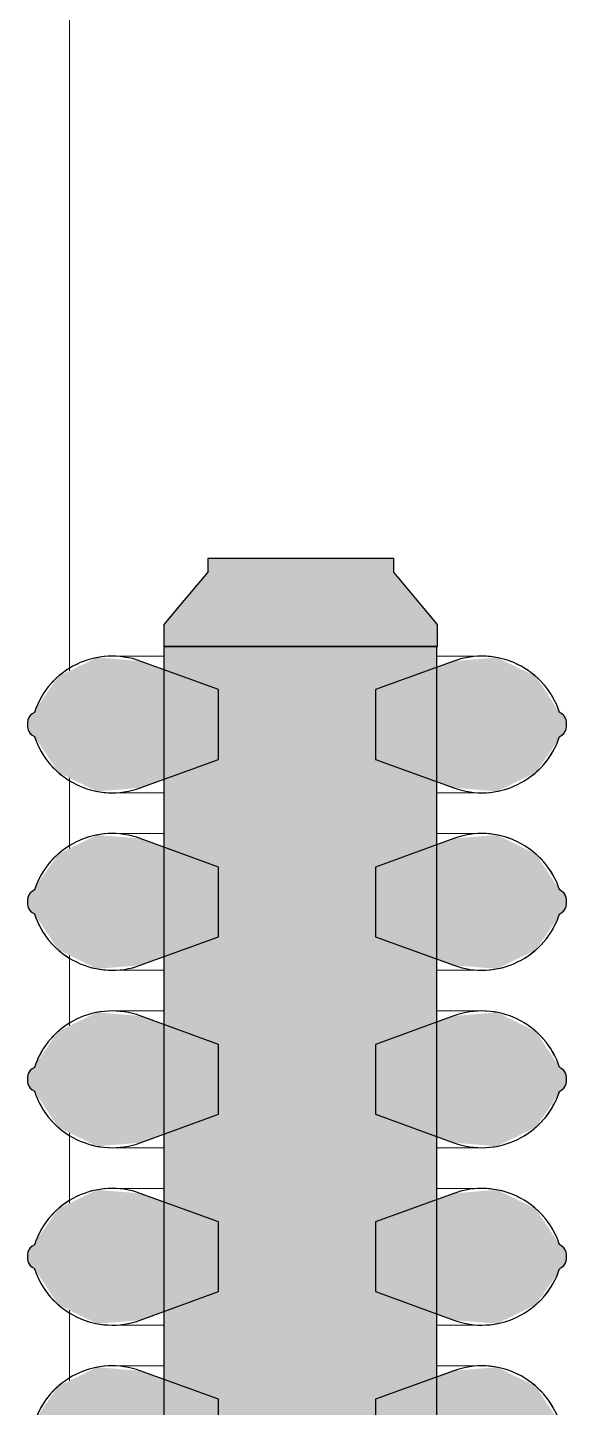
# Model space of a CAD drawing. Header units: inches. Extents: x -1287 to 1590, y -3558 to 989.
# Drawn here: x -1014.96 to -1005.1, y 746.68 to 771.95 of the extents above; entities that cross this region are included whole.
import ezdxf

# ---------------------------------------------------------------- set-up
doc = ezdxf.new("R2010")
doc.units = ezdxf.units.IN
doc.header["$MEASUREMENT"] = 0
doc.layers.add('A-FLOR', color=192, linetype='Continuous', lineweight=18)
doc.layers.add('A-GENM', color=13, linetype='Continuous', lineweight=9)

# ---------------------------------------------------------------- blocks, each defined once
blk = doc.blocks.new('Cast_Iron_Radiator_8182 - Cast_Iron_Radiator_8182-V46-1st Floor Construction')
at = {"layer": 'A-GENM'}
h = blk.add_hatch(color=7, dxfattribs=at)
h.paths.add_polyline_path([(-4.524, -3.66), (-4.589, -2.87), (-5.111, -1.435), (-6.389, -1.435), (-6.911, -2.87), (-6.976, -3.66), (-6.629, -4.372), (-5.943, -4.848), (-5.876, -4.91), (-5.713, -4.933), (-5.624, -4.91), (-5.532, -4.809), (-4.871, -4.372), (-4.645, -3.909)], flags=0)
h.paths.add_polyline_path([(-4.524, 3.66), (-4.871, 4.372), (-5.557, 4.848), (-5.624, 4.91), (-5.787, 4.933), (-5.876, 4.91), (-5.968, 4.809), (-6.629, 4.372), (-6.976, 3.66), (-6.911, 2.87), (-6.389, 1.435), (-5.111, 1.435), (-4.589, 2.87)], flags=0)
h = blk.add_hatch(color=7, dxfattribs=at)
h.paths.add_polyline_path([(-1.274, 3.66), (-1.621, 4.372), (-2.307, 4.848), (-2.374, 4.91), (-2.537, 4.933), (-2.626, 4.91), (-2.718, 4.809), (-3.379, 4.372), (-3.726, 3.66), (-3.661, 2.87), (-3.139, 1.435), (-1.861, 1.435), (-1.339, 2.87)], flags=0)
h.paths.add_polyline_path([(-1.274, -3.66), (-1.339, -2.87), (-1.861, -1.435), (-3.139, -1.435), (-3.661, -2.87), (-3.726, -3.66), (-3.379, -4.372), (-2.693, -4.848), (-2.626, -4.91), (-2.463, -4.933), (-2.374, -4.91), (-2.282, -4.809), (-1.621, -4.372), (-1.395, -3.909)], flags=0)
h = blk.add_hatch(color=7, dxfattribs=at)
h.paths.add_polyline_path([(1.976, -3.66), (1.911, -2.87), (1.389, -1.435), (0.111, -1.435), (-0.411, -2.87), (-0.476, -3.66), (-0.129, -4.372), (0.557, -4.848), (0.624, -4.91), (0.787, -4.933), (0.876, -4.91), (0.968, -4.809), (1.629, -4.372), (1.855, -3.909)], flags=0)
h.paths.add_polyline_path([(1.976, 3.66), (1.629, 4.372), (0.943, 4.848), (0.876, 4.91), (0.713, 4.933), (0.624, 4.91), (0.532, 4.809), (-0.129, 4.372), (-0.476, 3.66), (-0.411, 2.87), (0.111, 1.435), (1.389, 1.435), (1.911, 2.87)], flags=0)
h = blk.add_hatch(color=7, dxfattribs=at)
h.paths.add_polyline_path([(5.226, -3.66), (5.161, -2.87), (4.639, -1.435), (3.361, -1.435), (2.839, -2.87), (2.774, -3.66), (3.121, -4.372), (3.807, -4.848), (3.874, -4.91), (4.037, -4.933), (4.126, -4.91), (4.218, -4.809), (4.879, -4.372), (5.105, -3.909)], flags=0)
h.paths.add_polyline_path([(5.226, 3.66), (4.879, 4.372), (4.193, 4.848), (4.126, 4.91), (3.963, 4.933), (3.874, 4.91), (3.782, 4.809), (3.121, 4.372), (2.774, 3.66), (2.839, 2.87), (3.361, 1.435), (4.639, 1.435), (5.161, 2.87)], flags=0)
h = blk.add_hatch(color=7, dxfattribs=at)
h.paths.add_polyline_path([(8.476, -3.66), (8.411, -2.87), (7.889, -1.435), (6.611, -1.435), (6.089, -2.87), (6.024, -3.66), (6.371, -4.372), (7.057, -4.848), (7.124, -4.91), (7.287, -4.933), (7.376, -4.91), (7.468, -4.809), (8.129, -4.372), (8.355, -3.909)], flags=0)
h.paths.add_polyline_path([(8.476, 3.66), (8.129, 4.372), (7.443, 4.848), (7.376, 4.91), (7.213, 4.933), (7.124, 4.91), (7.032, 4.809), (6.371, 4.372), (6.024, 3.66), (6.089, 2.87), (6.611, 1.435), (7.889, 1.435), (8.411, 2.87)], flags=0)
for points in [[(-7.179, 2.574), (-7.584, 2.574), (-8.542, 1.77), (-8.792, 1.77), (-8.792, -1.634), (-8.542, -1.634), (-7.584, -2.438), (-7.179, -2.438)], [(15.702, -2.438), (15.702, 2.561), (-7.179, 2.561), (-7.179, -2.438), (11.735, -2.438)]]:
    blk.add_hatch(color=7, dxfattribs=at).paths.add_polyline_path(points, flags=0)
at = {"layer": 'A-GENM', "color": 8, "lineweight": 30}
for p, q in [((-5.943, 4.848), (-5.968, 4.809)), ((-5.713, 4.933), (-5.787, 4.933)), ((-5.532, 4.809), (-5.557, 4.848)), ((-2.693, 4.848), (-2.718, 4.809)), ((-2.463, 4.933), (-2.537, 4.933)), ((-2.282, 4.809), (-2.307, 4.848)), ((0.557, 4.848), (0.532, 4.809)), ((0.787, 4.933), (0.713, 4.933)), ((0.968, 4.809), (0.943, 4.848)), ((3.807, 4.848), (3.782, 4.809)), ((4.037, 4.933), (3.963, 4.933)), ((4.218, 4.809), (4.193, 4.848)), ((-6.911, 2.87), (-6.389, 1.435)), ((-5.111, 1.435), (-4.589, 2.87)), ((-3.661, 2.87), (-3.139, 1.435)), ((-1.861, 1.435), (-1.339, 2.87)), ((-0.411, 2.87), (0.111, 1.435)), ((1.389, 1.435), (1.911, 2.87)), ((2.839, 2.87), (3.361, 1.435)), ((4.639, 1.435), (5.161, 2.87)), ((6.089, 2.87), (6.611, 1.435)), ((-7.179, 2.574), (-7.584, 2.574)), ((-7.179, -2.438), (-7.179, 2.574)), ((15.702, 2.561), (-7.179, 2.561)), ((-7.179, 2.561), (-7.179, -2.438)), ((-8.542, 1.77), (-8.792, 1.77)), ((-8.792, 1.77), (-8.792, -1.634)), ((-6.389, 1.435), (-5.111, 1.435)), ((-3.139, 1.435), (-1.861, 1.435)), ((0.111, 1.435), (1.389, 1.435)), ((3.361, 1.435), (4.639, 1.435)), ((6.611, 1.435), (7.889, 1.435)), ((-6.389, -1.435), (-6.911, -2.87)), ((-5.111, -1.435), (-6.389, -1.435)), ((-4.589, -2.87), (-5.111, -1.435)), ((-3.139, -1.435), (-3.661, -2.87)), ((-1.861, -1.435), (-3.139, -1.435)), ((-1.339, -2.87), (-1.861, -1.435)), ((0.111, -1.435), (-0.411, -2.87)), ((1.389, -1.435), (0.111, -1.435)), ((1.911, -2.87), (1.389, -1.435)), ((3.361, -1.435), (2.839, -2.87)), ((4.639, -1.435), (3.361, -1.435)), ((5.161, -2.87), (4.639, -1.435)), ((6.611, -1.435), (6.089, -2.87)), ((7.889, -1.435), (6.611, -1.435)), ((-8.792, -1.634), (-8.542, -1.634)), ((-7.584, -2.438), (-7.179, -2.438)), ((-7.179, -2.438), (15.702, -2.438)), ((-5.968, -4.809), (-5.943, -4.848)), ((-5.787, -4.933), (-5.713, -4.933)), ((-5.557, -4.848), (-5.532, -4.809)), ((-2.718, -4.809), (-2.693, -4.848)), ((-2.537, -4.933), (-2.463, -4.933)), ((-2.307, -4.848), (-2.282, -4.809)), ((0.532, -4.809), (0.557, -4.848)), ((0.713, -4.933), (0.787, -4.933)), ((0.943, -4.848), (0.968, -4.809)), ((3.782, -4.809), (3.807, -4.848)), ((3.963, -4.933), (4.037, -4.933)), ((4.193, -4.848), (4.218, -4.809))]:
    blk.add_line(p, q, dxfattribs=at)
at = {"layer": 'A-GENM', "flags": 128}
for points in [[(-7.002, 3.383), (-7.001, 3.443), (-6.997, 3.503), (-6.991, 3.563), (-6.983, 3.622), (-6.972, 3.681), (-6.959, 3.74), (-6.943, 3.798), (-6.926, 3.855), (-6.906, 3.911), (-6.883, 3.967), (-6.859, 4.022), (-6.832, 4.076), (-6.804, 4.128), (-6.773, 4.18), (-6.74, 4.23), (-6.705, 4.279), (-6.668, 4.326), (-6.63, 4.372), (-6.589, 4.416), (-6.547, 4.459), (-6.503, 4.5), (-6.458, 4.539), (-6.411, 4.576), (-6.362, 4.612), (-6.312, 4.645), (-6.261, 4.677), (-6.209, 4.706), (-6.155, 4.733), (-6.101, 4.758), (-6.045, 4.781), (-5.989, 4.802), (-5.968, 4.809)], [(-5.943, 4.848), (-5.938, 4.854), (-5.934, 4.86), (-5.929, 4.866), (-5.925, 4.872), (-5.919, 4.877), (-5.914, 4.882), (-5.909, 4.887), (-5.903, 4.892), (-5.897, 4.896), (-5.891, 4.901), (-5.885, 4.905), (-5.878, 4.909), (-5.872, 4.912), (-5.865, 4.915), (-5.858, 4.918), (-5.851, 4.921), (-5.844, 4.924), (-5.837, 4.926), (-5.83, 4.928), (-5.823, 4.929), (-5.816, 4.93), (-5.808, 4.931), (-5.801, 4.932), (-5.793, 4.933), (-5.787, 4.933)], [(-5.713, 4.933), (-5.706, 4.932), (-5.698, 4.932), (-5.691, 4.931), (-5.683, 4.93), (-5.676, 4.929), (-5.669, 4.927), (-5.662, 4.925), (-5.655, 4.923), (-5.648, 4.921), (-5.641, 4.918), (-5.634, 4.915), (-5.627, 4.912), (-5.621, 4.908), (-5.614, 4.904), (-5.608, 4.9), (-5.602, 4.896), (-5.596, 4.891), (-5.591, 4.887), (-5.585, 4.882), (-5.58, 4.876), (-5.575, 4.871), (-5.57, 4.865), (-5.565, 4.859), (-5.561, 4.854), (-5.557, 4.848)], [(-5.532, 4.809), (-5.475, 4.789), (-5.419, 4.767), (-5.365, 4.743), (-5.311, 4.716), (-5.258, 4.688), (-5.206, 4.657), (-5.156, 4.624), (-5.107, 4.59), (-5.059, 4.553), (-5.013, 4.515), (-4.969, 4.474), (-4.926, 4.432), (-4.885, 4.389), (-4.846, 4.343), (-4.808, 4.296), (-4.773, 4.248), (-4.739, 4.198), (-4.707, 4.147), (-4.678, 4.095), (-4.651, 4.042), (-4.625, 3.987), (-4.602, 3.932), (-4.581, 3.876), (-4.563, 3.819), (-4.547, 3.761), (-4.533, 3.703), (-4.521, 3.644), (-4.512, 3.585), (-4.505, 3.525), (-4.5, 3.465), (-4.498, 3.405), (-4.498, 3.383)], [(-3.752, 3.383), (-3.751, 3.443), (-3.747, 3.503), (-3.741, 3.563), (-3.733, 3.622), (-3.722, 3.681), (-3.709, 3.74), (-3.693, 3.798), (-3.676, 3.855), (-3.656, 3.911), (-3.633, 3.967), (-3.609, 4.022), (-3.582, 4.076), (-3.554, 4.128), (-3.523, 4.18), (-3.49, 4.23), (-3.455, 4.279), (-3.418, 4.326), (-3.38, 4.372), (-3.339, 4.416), (-3.297, 4.459), (-3.253, 4.5), (-3.208, 4.539), (-3.161, 4.576), (-3.112, 4.612), (-3.062, 4.645), (-3.011, 4.677), (-2.959, 4.706), (-2.905, 4.733), (-2.851, 4.758), (-2.795, 4.781), (-2.739, 4.802), (-2.718, 4.809)], [(-2.693, 4.848), (-2.688, 4.854), (-2.684, 4.86), (-2.679, 4.866), (-2.675, 4.872), (-2.669, 4.877), (-2.664, 4.882), (-2.659, 4.887), (-2.653, 4.892), (-2.647, 4.896), (-2.641, 4.901), (-2.635, 4.905), (-2.628, 4.909), (-2.622, 4.912), (-2.615, 4.915), (-2.608, 4.918), (-2.601, 4.921), (-2.594, 4.924), (-2.587, 4.926), (-2.58, 4.928), (-2.573, 4.929), (-2.566, 4.93), (-2.558, 4.931), (-2.551, 4.932), (-2.543, 4.933), (-2.537, 4.933)], [(-2.463, 4.933), (-2.456, 4.932), (-2.448, 4.932), (-2.441, 4.931), (-2.433, 4.93), (-2.426, 4.929), (-2.419, 4.927), (-2.412, 4.925), (-2.405, 4.923), (-2.398, 4.921), (-2.391, 4.918), (-2.384, 4.915), (-2.377, 4.912), (-2.371, 4.908), (-2.364, 4.904), (-2.358, 4.9), (-2.352, 4.896), (-2.346, 4.891), (-2.341, 4.887), (-2.335, 4.882), (-2.33, 4.876), (-2.325, 4.871), (-2.32, 4.865), (-2.315, 4.859), (-2.311, 4.854), (-2.307, 4.848)], [(-2.282, 4.809), (-2.225, 4.789), (-2.169, 4.767), (-2.115, 4.743), (-2.061, 4.716), (-2.008, 4.688), (-1.956, 4.657), (-1.906, 4.624), (-1.857, 4.59), (-1.809, 4.553), (-1.763, 4.515), (-1.719, 4.474), (-1.676, 4.432), (-1.635, 4.389), (-1.596, 4.343), (-1.558, 4.296), (-1.523, 4.248), (-1.489, 4.198), (-1.457, 4.147), (-1.428, 4.095), (-1.401, 4.042), (-1.375, 3.987), (-1.352, 3.932), (-1.331, 3.876), (-1.313, 3.819), (-1.297, 3.761), (-1.283, 3.703), (-1.271, 3.644), (-1.262, 3.585), (-1.255, 3.525), (-1.25, 3.465), (-1.248, 3.405), (-1.248, 3.383)], [(-0.502, 3.383), (-0.501, 3.443), (-0.497, 3.503), (-0.491, 3.563), (-0.483, 3.622), (-0.472, 3.681), (-0.459, 3.74), (-0.443, 3.798), (-0.426, 3.855), (-0.406, 3.911), (-0.383, 3.967), (-0.359, 4.022), (-0.332, 4.076), (-0.304, 4.128), (-0.273, 4.18), (-0.24, 4.23), (-0.205, 4.279), (-0.168, 4.326), (-0.13, 4.372), (-0.089, 4.416), (-0.047, 4.459), (-0.003, 4.5), (0.042, 4.539), (0.089, 4.576), (0.138, 4.612), (0.188, 4.645), (0.239, 4.677), (0.291, 4.706), (0.345, 4.733), (0.399, 4.758), (0.455, 4.781), (0.511, 4.802), (0.532, 4.809)], [(0.557, 4.848), (0.562, 4.854), (0.566, 4.86), (0.571, 4.866), (0.575, 4.872), (0.581, 4.877), (0.586, 4.882), (0.591, 4.887), (0.597, 4.892), (0.603, 4.896), (0.609, 4.901), (0.615, 4.905), (0.622, 4.909), (0.628, 4.912), (0.635, 4.915), (0.642, 4.918), (0.649, 4.921), (0.656, 4.924), (0.663, 4.926), (0.67, 4.928), (0.677, 4.929), (0.684, 4.93), (0.692, 4.931), (0.699, 4.932), (0.707, 4.933), (0.713, 4.933)], [(0.787, 4.933), (0.794, 4.932), (0.802, 4.932), (0.809, 4.931), (0.817, 4.93), (0.824, 4.929), (0.831, 4.927), (0.838, 4.925), (0.845, 4.923), (0.852, 4.921), (0.859, 4.918), (0.866, 4.915), (0.873, 4.912), (0.879, 4.908), (0.886, 4.904), (0.892, 4.9), (0.898, 4.896), (0.904, 4.891), (0.909, 4.887), (0.915, 4.882), (0.92, 4.876), (0.925, 4.871), (0.93, 4.865), (0.935, 4.859), (0.939, 4.854), (0.943, 4.848)], [(0.968, 4.809), (1.025, 4.789), (1.081, 4.767), (1.135, 4.743), (1.189, 4.716), (1.242, 4.688), (1.294, 4.657), (1.344, 4.624), (1.393, 4.59), (1.441, 4.553), (1.487, 4.515), (1.531, 4.474), (1.574, 4.432), (1.615, 4.389), (1.654, 4.343), (1.692, 4.296), (1.727, 4.248), (1.761, 4.198), (1.793, 4.147), (1.822, 4.095), (1.849, 4.042), (1.875, 3.987), (1.898, 3.932), (1.919, 3.876), (1.937, 3.819), (1.953, 3.761), (1.967, 3.703), (1.979, 3.644), (1.988, 3.585), (1.995, 3.525), (2, 3.465), (2.002, 3.405), (2.002, 3.383)], [(2.748, 3.383), (2.749, 3.443), (2.753, 3.503), (2.759, 3.563), (2.767, 3.622), (2.778, 3.681), (2.791, 3.74), (2.807, 3.798), (2.824, 3.855), (2.844, 3.911), (2.867, 3.967), (2.891, 4.022), (2.918, 4.076), (2.946, 4.128), (2.977, 4.18), (3.01, 4.23), (3.045, 4.279), (3.082, 4.326), (3.12, 4.372), (3.161, 4.416), (3.203, 4.459), (3.247, 4.5), (3.292, 4.539), (3.339, 4.576), (3.388, 4.612), (3.438, 4.645), (3.489, 4.677), (3.541, 4.706), (3.595, 4.733), (3.649, 4.758), (3.705, 4.781), (3.761, 4.802), (3.782, 4.809)], [(3.807, 4.848), (3.812, 4.854), (3.816, 4.86), (3.821, 4.866), (3.825, 4.872), (3.831, 4.877), (3.836, 4.882), (3.841, 4.887), (3.847, 4.892), (3.853, 4.896), (3.859, 4.901), (3.865, 4.905), (3.872, 4.909), (3.878, 4.912), (3.885, 4.915), (3.892, 4.918), (3.899, 4.921), (3.906, 4.924), (3.913, 4.926), (3.92, 4.928), (3.927, 4.929), (3.934, 4.93), (3.942, 4.931), (3.949, 4.932), (3.957, 4.933), (3.963, 4.933)], [(4.037, 4.933), (4.044, 4.932), (4.052, 4.932), (4.059, 4.931), (4.067, 4.93), (4.074, 4.929), (4.081, 4.927), (4.088, 4.925), (4.095, 4.923), (4.102, 4.921), (4.109, 4.918), (4.116, 4.915), (4.123, 4.912), (4.129, 4.908), (4.136, 4.904), (4.142, 4.9), (4.148, 4.896), (4.154, 4.891), (4.159, 4.887), (4.165, 4.882), (4.17, 4.876), (4.175, 4.871), (4.18, 4.865), (4.185, 4.859), (4.189, 4.854), (4.193, 4.848)], [(4.218, 4.809), (4.275, 4.789), (4.331, 4.767), (4.385, 4.743), (4.439, 4.716), (4.492, 4.688), (4.544, 4.657), (4.594, 4.624), (4.643, 4.59), (4.691, 4.553), (4.737, 4.515), (4.781, 4.474), (4.824, 4.432), (4.865, 4.389), (4.904, 4.343), (4.942, 4.296), (4.977, 4.248), (5.011, 4.198), (5.043, 4.147), (5.072, 4.095), (5.099, 4.042), (5.125, 3.987), (5.148, 3.932), (5.169, 3.876), (5.187, 3.819), (5.203, 3.761), (5.217, 3.703), (5.229, 3.644), (5.238, 3.585), (5.245, 3.525), (5.25, 3.465), (5.252, 3.405), (5.252, 3.383)], [(5.998, 3.383), (5.999, 3.443), (6.003, 3.503), (6.009, 3.563), (6.017, 3.622), (6.028, 3.681), (6.041, 3.74), (6.057, 3.798), (6.074, 3.855), (6.094, 3.911), (6.117, 3.967), (6.141, 4.022), (6.168, 4.076), (6.196, 4.128), (6.227, 4.18), (6.26, 4.23), (6.295, 4.279), (6.332, 4.326), (6.37, 4.372), (6.411, 4.416), (6.453, 4.459), (6.497, 4.5), (6.542, 4.539), (6.589, 4.576), (6.638, 4.612), (6.688, 4.645), (6.739, 4.677), (6.791, 4.706)], [(-7.002, 2.571), (-7.002, 2.642), (-7.002, 2.71), (-7.002, 2.775), (-7.002, 2.837), (-7.002, 2.896), (-7.002, 2.952), (-7.002, 3.005), (-7.002, 3.055), (-7.002, 3.102), (-7.002, 3.145), (-7.002, 3.185), (-7.002, 3.221), (-7.002, 3.254), (-7.002, 3.283), (-7.002, 3.309), (-7.002, 3.33), (-7.002, 3.348), (-7.002, 3.363), (-7.002, 3.373), (-7.002, 3.38), (-7.002, 3.383), (-7.002, 3.383)], [(-4.498, 3.383), (-4.498, 3.381), (-4.498, 3.375), (-4.498, 3.366), (-4.498, 3.353), (-4.498, 3.336), (-4.498, 3.315), (-4.498, 3.29), (-4.498, 3.262), (-4.498, 3.23), (-4.498, 3.195), (-4.498, 3.156), (-4.498, 3.114), (-4.498, 3.068), (-4.498, 3.019), (-4.498, 2.967), (-4.498, 2.911), (-4.498, 2.853), (-4.498, 2.792), (-4.498, 2.727), (-4.498, 2.66), (-4.498, 2.591), (-4.498, 2.561)], [(-3.752, 2.571), (-3.752, 2.642), (-3.752, 2.71), (-3.752, 2.775), (-3.752, 2.837), (-3.752, 2.896), (-3.752, 2.952), (-3.752, 3.005), (-3.752, 3.055), (-3.752, 3.102), (-3.752, 3.145), (-3.752, 3.185), (-3.752, 3.221), (-3.752, 3.254), (-3.752, 3.283), (-3.752, 3.309), (-3.752, 3.33), (-3.752, 3.348), (-3.752, 3.363), (-3.752, 3.373), (-3.752, 3.38), (-3.752, 3.383), (-3.752, 3.383)], [(-1.248, 3.383), (-1.248, 3.381), (-1.248, 3.375), (-1.248, 3.366), (-1.248, 3.353), (-1.248, 3.336), (-1.248, 3.315), (-1.248, 3.29), (-1.248, 3.262), (-1.248, 3.23), (-1.248, 3.195), (-1.248, 3.156), (-1.248, 3.114), (-1.248, 3.068), (-1.248, 3.019), (-1.248, 2.967), (-1.248, 2.911), (-1.248, 2.853), (-1.248, 2.792), (-1.248, 2.727), (-1.248, 2.66), (-1.248, 2.591), (-1.248, 2.561)], [(-0.502, 2.571), (-0.502, 2.642), (-0.502, 2.71), (-0.502, 2.775), (-0.502, 2.837), (-0.502, 2.896), (-0.502, 2.952), (-0.502, 3.005), (-0.502, 3.055), (-0.502, 3.102), (-0.502, 3.145), (-0.502, 3.185), (-0.502, 3.221), (-0.502, 3.254), (-0.502, 3.283), (-0.502, 3.309), (-0.502, 3.33), (-0.502, 3.348), (-0.502, 3.363), (-0.502, 3.373), (-0.502, 3.38), (-0.502, 3.383), (-0.502, 3.383)], [(2.002, 3.383), (2.002, 3.381), (2.002, 3.375), (2.002, 3.366), (2.002, 3.353), (2.002, 3.336), (2.002, 3.315), (2.002, 3.29), (2.002, 3.262), (2.002, 3.23), (2.002, 3.195), (2.002, 3.156), (2.002, 3.114), (2.002, 3.068), (2.002, 3.019), (2.002, 2.967), (2.002, 2.911), (2.002, 2.853), (2.002, 2.792), (2.002, 2.727), (2.002, 2.66), (2.002, 2.591), (2.002, 2.561)], [(2.748, 2.571), (2.748, 2.642), (2.748, 2.71), (2.748, 2.775), (2.748, 2.837), (2.748, 2.896), (2.748, 2.952), (2.748, 3.005), (2.748, 3.055), (2.748, 3.102), (2.748, 3.145), (2.748, 3.185), (2.748, 3.221), (2.748, 3.254), (2.748, 3.283), (2.748, 3.309), (2.748, 3.33), (2.748, 3.348), (2.748, 3.363), (2.748, 3.373), (2.748, 3.38), (2.748, 3.383), (2.748, 3.383)], [(5.252, 3.383), (5.252, 3.381), (5.252, 3.375), (5.252, 3.366), (5.252, 3.353), (5.252, 3.336), (5.252, 3.315), (5.252, 3.29), (5.252, 3.262), (5.252, 3.23), (5.252, 3.195), (5.252, 3.156), (5.252, 3.114), (5.252, 3.068), (5.252, 3.019), (5.252, 2.967), (5.252, 2.911), (5.252, 2.853), (5.252, 2.792), (5.252, 2.727), (5.252, 2.66), (5.252, 2.591), (5.252, 2.561)], [(5.998, 2.571), (5.998, 2.642), (5.998, 2.71), (5.998, 2.775), (5.998, 2.837), (5.998, 2.896), (5.998, 2.952), (5.998, 3.005), (5.998, 3.055), (5.998, 3.102), (5.998, 3.145), (5.998, 3.185), (5.998, 3.221), (5.998, 3.254), (5.998, 3.283), (5.998, 3.309), (5.998, 3.33), (5.998, 3.348), (5.998, 3.363), (5.998, 3.373), (5.998, 3.38), (5.998, 3.383), (5.998, 3.383)], [(-7.002, -3.383), (-7.002, -3.381), (-7.002, -3.375), (-7.002, -3.366), (-7.002, -3.353), (-7.002, -3.336), (-7.002, -3.315), (-7.002, -3.29), (-7.002, -3.262), (-7.002, -3.23), (-7.002, -3.195), (-7.002, -3.156), (-7.002, -3.114), (-7.002, -3.068), (-7.002, -3.019), (-7.002, -2.967), (-7.002, -2.911), (-7.002, -2.853), (-7.002, -2.792), (-7.002, -2.727), (-7.002, -2.66), (-7.002, -2.591), (-7.002, -2.518), (-7.002, -2.444)], [(-4.498, -2.438), (-4.498, -2.498), (-4.498, -2.571), (-4.498, -2.642), (-4.498, -2.71), (-4.498, -2.775), (-4.498, -2.837), (-4.498, -2.896), (-4.498, -2.952), (-4.498, -3.005), (-4.498, -3.055), (-4.498, -3.102), (-4.498, -3.145), (-4.498, -3.185), (-4.498, -3.221), (-4.498, -3.254), (-4.498, -3.283), (-4.498, -3.309), (-4.498, -3.33), (-4.498, -3.348), (-4.498, -3.363), (-4.498, -3.373), (-4.498, -3.38), (-4.498, -3.383), (-4.498, -3.383)], [(-3.752, -3.383), (-3.752, -3.381), (-3.752, -3.375), (-3.752, -3.366), (-3.752, -3.353), (-3.752, -3.336), (-3.752, -3.315), (-3.752, -3.29), (-3.752, -3.262), (-3.752, -3.23), (-3.752, -3.195), (-3.752, -3.156), (-3.752, -3.114), (-3.752, -3.068), (-3.752, -3.019), (-3.752, -2.967), (-3.752, -2.911), (-3.752, -2.853), (-3.752, -2.792), (-3.752, -2.727), (-3.752, -2.66), (-3.752, -2.591), (-3.752, -2.518), (-3.752, -2.444)], [(-1.248, -2.438), (-1.248, -2.498), (-1.248, -2.571), (-1.248, -2.642), (-1.248, -2.71), (-1.248, -2.775), (-1.248, -2.837), (-1.248, -2.896), (-1.248, -2.952), (-1.248, -3.005), (-1.248, -3.055), (-1.248, -3.102), (-1.248, -3.145), (-1.248, -3.185), (-1.248, -3.221), (-1.248, -3.254), (-1.248, -3.283), (-1.248, -3.309), (-1.248, -3.33), (-1.248, -3.348), (-1.248, -3.363), (-1.248, -3.373), (-1.248, -3.38), (-1.248, -3.383), (-1.248, -3.383)], [(-0.502, -3.383), (-0.502, -3.381), (-0.502, -3.375), (-0.502, -3.366), (-0.502, -3.353), (-0.502, -3.336), (-0.502, -3.315), (-0.502, -3.29), (-0.502, -3.262), (-0.502, -3.23), (-0.502, -3.195), (-0.502, -3.156), (-0.502, -3.114), (-0.502, -3.068), (-0.502, -3.019), (-0.502, -2.967), (-0.502, -2.911), (-0.502, -2.853), (-0.502, -2.792), (-0.502, -2.727), (-0.502, -2.66), (-0.502, -2.591), (-0.502, -2.518), (-0.502, -2.444)], [(2.002, -2.438), (2.002, -2.498), (2.002, -2.571), (2.002, -2.642), (2.002, -2.71), (2.002, -2.775), (2.002, -2.837), (2.002, -2.896), (2.002, -2.952), (2.002, -3.005), (2.002, -3.055), (2.002, -3.102), (2.002, -3.145), (2.002, -3.185), (2.002, -3.221), (2.002, -3.254), (2.002, -3.283), (2.002, -3.309), (2.002, -3.33), (2.002, -3.348), (2.002, -3.363), (2.002, -3.373), (2.002, -3.38), (2.002, -3.383), (2.002, -3.383)], [(2.748, -3.383), (2.748, -3.381), (2.748, -3.375), (2.748, -3.366), (2.748, -3.353), (2.748, -3.336), (2.748, -3.315), (2.748, -3.29), (2.748, -3.262), (2.748, -3.23), (2.748, -3.195), (2.748, -3.156), (2.748, -3.114), (2.748, -3.068), (2.748, -3.019), (2.748, -2.967), (2.748, -2.911), (2.748, -2.853), (2.748, -2.792), (2.748, -2.727), (2.748, -2.66), (2.748, -2.591), (2.748, -2.518), (2.748, -2.444)], [(5.252, -2.438), (5.252, -2.498), (5.252, -2.571), (5.252, -2.642), (5.252, -2.71), (5.252, -2.775), (5.252, -2.837), (5.252, -2.896), (5.252, -2.952), (5.252, -3.005), (5.252, -3.055), (5.252, -3.102), (5.252, -3.145), (5.252, -3.185), (5.252, -3.221), (5.252, -3.254), (5.252, -3.283), (5.252, -3.309), (5.252, -3.33), (5.252, -3.348), (5.252, -3.363), (5.252, -3.373), (5.252, -3.38), (5.252, -3.383), (5.252, -3.383)], [(5.998, -3.383), (5.998, -3.381), (5.998, -3.375), (5.998, -3.366), (5.998, -3.353), (5.998, -3.336), (5.998, -3.315), (5.998, -3.29), (5.998, -3.262), (5.998, -3.23), (5.998, -3.195), (5.998, -3.156), (5.998, -3.114), (5.998, -3.068), (5.998, -3.019), (5.998, -2.967), (5.998, -2.911), (5.998, -2.853), (5.998, -2.792), (5.998, -2.727), (5.998, -2.66), (5.998, -2.591), (5.998, -2.518), (5.998, -2.444)], [(-5.968, -4.809), (-6.025, -4.789), (-6.081, -4.767), (-6.135, -4.743), (-6.189, -4.716), (-6.242, -4.688), (-6.294, -4.657), (-6.344, -4.624), (-6.393, -4.59), (-6.441, -4.553), (-6.487, -4.515), (-6.531, -4.474), (-6.574, -4.432), (-6.615, -4.389), (-6.654, -4.343), (-6.692, -4.296), (-6.727, -4.248), (-6.761, -4.198), (-6.793, -4.147), (-6.822, -4.095), (-6.849, -4.042), (-6.875, -3.987), (-6.898, -3.932), (-6.919, -3.876), (-6.937, -3.819), (-6.953, -3.761), (-6.967, -3.703), (-6.979, -3.644), (-6.988, -3.585), (-6.995, -3.525), (-7, -3.465), (-7.002, -3.405), (-7.002, -3.383)], [(-4.498, -3.383), (-4.499, -3.443), (-4.503, -3.503), (-4.509, -3.563), (-4.517, -3.622), (-4.528, -3.681), (-4.541, -3.74), (-4.557, -3.798), (-4.574, -3.855), (-4.594, -3.911), (-4.617, -3.967), (-4.641, -4.022), (-4.668, -4.076), (-4.696, -4.128), (-4.727, -4.18), (-4.76, -4.23), (-4.795, -4.279), (-4.832, -4.326), (-4.87, -4.372), (-4.911, -4.416), (-4.953, -4.459), (-4.997, -4.5), (-5.042, -4.539), (-5.089, -4.576), (-5.138, -4.612), (-5.188, -4.645), (-5.239, -4.677), (-5.291, -4.706), (-5.345, -4.733), (-5.399, -4.758), (-5.455, -4.781), (-5.511, -4.802), (-5.532, -4.809)], [(-2.718, -4.809), (-2.775, -4.789), (-2.831, -4.767), (-2.885, -4.743), (-2.939, -4.716), (-2.992, -4.688), (-3.044, -4.657), (-3.094, -4.624), (-3.143, -4.59), (-3.191, -4.553), (-3.237, -4.515), (-3.281, -4.474), (-3.324, -4.432), (-3.365, -4.389), (-3.404, -4.343), (-3.442, -4.296), (-3.477, -4.248), (-3.511, -4.198), (-3.543, -4.147), (-3.572, -4.095), (-3.599, -4.042), (-3.625, -3.987), (-3.648, -3.932), (-3.669, -3.876), (-3.687, -3.819), (-3.703, -3.761), (-3.717, -3.703), (-3.729, -3.644), (-3.738, -3.585), (-3.745, -3.525), (-3.75, -3.465), (-3.752, -3.405), (-3.752, -3.383)], [(-1.248, -3.383), (-1.249, -3.443), (-1.253, -3.503), (-1.259, -3.563), (-1.267, -3.622), (-1.278, -3.681), (-1.291, -3.74), (-1.307, -3.798), (-1.324, -3.855), (-1.344, -3.911), (-1.367, -3.967), (-1.391, -4.022), (-1.418, -4.076), (-1.446, -4.128), (-1.477, -4.18), (-1.51, -4.23), (-1.545, -4.279), (-1.582, -4.326), (-1.62, -4.372), (-1.661, -4.416), (-1.703, -4.459), (-1.747, -4.5), (-1.792, -4.539), (-1.839, -4.576), (-1.888, -4.612), (-1.938, -4.645), (-1.989, -4.677), (-2.041, -4.706), (-2.095, -4.733), (-2.149, -4.758), (-2.205, -4.781), (-2.261, -4.802), (-2.282, -4.809)], [(0.532, -4.809), (0.475, -4.789), (0.419, -4.767), (0.365, -4.743), (0.311, -4.716), (0.258, -4.688), (0.206, -4.657), (0.156, -4.624), (0.107, -4.59), (0.059, -4.553), (0.013, -4.515), (-0.031, -4.474), (-0.074, -4.432), (-0.115, -4.389), (-0.154, -4.343), (-0.192, -4.296), (-0.227, -4.248), (-0.261, -4.198), (-0.293, -4.147), (-0.322, -4.095), (-0.349, -4.042), (-0.375, -3.987), (-0.398, -3.932), (-0.419, -3.876), (-0.437, -3.819), (-0.453, -3.761), (-0.467, -3.703), (-0.479, -3.644), (-0.488, -3.585), (-0.495, -3.525), (-0.5, -3.465), (-0.502, -3.405), (-0.502, -3.383)], [(2.002, -3.383), (2.001, -3.443), (1.997, -3.503), (1.991, -3.563), (1.983, -3.622), (1.972, -3.681), (1.959, -3.74), (1.943, -3.798), (1.926, -3.855), (1.906, -3.911), (1.883, -3.967), (1.859, -4.022), (1.832, -4.076), (1.804, -4.128), (1.773, -4.18), (1.74, -4.23), (1.705, -4.279), (1.668, -4.326), (1.63, -4.372), (1.589, -4.416), (1.547, -4.459), (1.503, -4.5), (1.458, -4.539), (1.411, -4.576), (1.362, -4.612), (1.312, -4.645), (1.261, -4.677), (1.209, -4.706), (1.155, -4.733), (1.101, -4.758), (1.045, -4.781), (0.989, -4.802), (0.968, -4.809)], [(3.782, -4.809), (3.725, -4.789), (3.669, -4.767), (3.615, -4.743), (3.561, -4.716), (3.508, -4.688), (3.456, -4.657), (3.406, -4.624), (3.357, -4.59), (3.309, -4.553), (3.263, -4.515), (3.219, -4.474), (3.176, -4.432), (3.135, -4.389), (3.096, -4.343), (3.058, -4.296), (3.023, -4.248), (2.989, -4.198), (2.957, -4.147), (2.928, -4.095), (2.901, -4.042), (2.875, -3.987), (2.852, -3.932), (2.831, -3.876), (2.813, -3.819), (2.797, -3.761), (2.783, -3.703), (2.771, -3.644), (2.762, -3.585), (2.755, -3.525), (2.75, -3.465), (2.748, -3.405), (2.748, -3.383)], [(5.252, -3.383), (5.251, -3.443), (5.247, -3.503), (5.241, -3.563), (5.233, -3.622), (5.222, -3.681), (5.209, -3.74), (5.193, -3.798), (5.176, -3.855), (5.156, -3.911), (5.133, -3.967), (5.109, -4.022), (5.082, -4.076), (5.054, -4.128), (5.023, -4.18), (4.99, -4.23), (4.955, -4.279), (4.918, -4.326), (4.88, -4.372), (4.839, -4.416), (4.797, -4.459), (4.753, -4.5), (4.708, -4.539), (4.661, -4.576), (4.612, -4.612), (4.562, -4.645), (4.511, -4.677), (4.459, -4.706), (4.405, -4.733), (4.351, -4.758), (4.295, -4.781), (4.239, -4.802), (4.218, -4.809)], [(6.811, -4.716), (6.758, -4.688), (6.706, -4.657), (6.656, -4.624), (6.607, -4.59), (6.559, -4.553), (6.513, -4.515), (6.469, -4.474), (6.426, -4.432), (6.385, -4.389), (6.346, -4.343), (6.308, -4.296), (6.273, -4.248), (6.239, -4.198), (6.207, -4.147), (6.178, -4.095), (6.151, -4.042), (6.125, -3.987), (6.102, -3.932), (6.081, -3.876), (6.063, -3.819), (6.047, -3.761), (6.033, -3.703), (6.021, -3.644), (6.012, -3.585), (6.005, -3.525), (6, -3.465), (5.998, -3.405), (5.998, -3.383)], [(-5.787, -4.933), (-5.794, -4.932), (-5.802, -4.932), (-5.809, -4.931), (-5.817, -4.93), (-5.824, -4.929), (-5.831, -4.927), (-5.838, -4.925), (-5.845, -4.923), (-5.852, -4.921), (-5.859, -4.918), (-5.866, -4.915), (-5.873, -4.912), (-5.879, -4.908), (-5.886, -4.904), (-5.892, -4.9), (-5.898, -4.896), (-5.904, -4.891), (-5.909, -4.887), (-5.915, -4.882), (-5.92, -4.876), (-5.925, -4.871), (-5.93, -4.865), (-5.935, -4.859), (-5.939, -4.854), (-5.943, -4.848)], [(-5.557, -4.848), (-5.562, -4.854), (-5.566, -4.86), (-5.571, -4.866), (-5.575, -4.872), (-5.581, -4.877), (-5.586, -4.882), (-5.591, -4.887), (-5.597, -4.892), (-5.603, -4.896), (-5.609, -4.901), (-5.615, -4.905), (-5.622, -4.909), (-5.628, -4.912), (-5.635, -4.915), (-5.642, -4.918), (-5.649, -4.921), (-5.656, -4.924), (-5.663, -4.926), (-5.67, -4.928), (-5.677, -4.929), (-5.684, -4.93), (-5.692, -4.931), (-5.699, -4.932), (-5.707, -4.933), (-5.713, -4.933)], [(-2.537, -4.933), (-2.544, -4.932), (-2.552, -4.932), (-2.559, -4.931), (-2.567, -4.93), (-2.574, -4.929), (-2.581, -4.927), (-2.588, -4.925), (-2.595, -4.923), (-2.602, -4.921), (-2.609, -4.918), (-2.616, -4.915), (-2.623, -4.912), (-2.629, -4.908), (-2.636, -4.904), (-2.642, -4.9), (-2.648, -4.896), (-2.654, -4.891), (-2.659, -4.887), (-2.665, -4.882), (-2.67, -4.876), (-2.675, -4.871), (-2.68, -4.865), (-2.685, -4.859), (-2.689, -4.854), (-2.693, -4.848)], [(-2.307, -4.848), (-2.312, -4.854), (-2.316, -4.86), (-2.321, -4.866), (-2.325, -4.872), (-2.331, -4.877), (-2.336, -4.882), (-2.341, -4.887), (-2.347, -4.892), (-2.353, -4.896), (-2.359, -4.901), (-2.365, -4.905), (-2.372, -4.909), (-2.378, -4.912), (-2.385, -4.915), (-2.392, -4.918), (-2.399, -4.921), (-2.406, -4.924), (-2.413, -4.926), (-2.42, -4.928), (-2.427, -4.929), (-2.434, -4.93), (-2.442, -4.931), (-2.449, -4.932), (-2.457, -4.933), (-2.463, -4.933)], [(0.713, -4.933), (0.706, -4.932), (0.698, -4.932), (0.691, -4.931), (0.683, -4.93), (0.676, -4.929), (0.669, -4.927), (0.662, -4.925), (0.655, -4.923), (0.648, -4.921), (0.641, -4.918), (0.634, -4.915), (0.627, -4.912), (0.621, -4.908), (0.614, -4.904), (0.608, -4.9), (0.602, -4.896), (0.596, -4.891), (0.591, -4.887), (0.585, -4.882), (0.58, -4.876), (0.575, -4.871), (0.57, -4.865), (0.565, -4.859), (0.561, -4.854), (0.557, -4.848)], [(0.943, -4.848), (0.938, -4.854), (0.934, -4.86), (0.929, -4.866), (0.925, -4.872), (0.919, -4.877), (0.914, -4.882), (0.909, -4.887), (0.903, -4.892), (0.897, -4.896), (0.891, -4.901), (0.885, -4.905), (0.878, -4.909), (0.872, -4.912), (0.865, -4.915), (0.858, -4.918), (0.851, -4.921), (0.844, -4.924), (0.837, -4.926), (0.83, -4.928), (0.823, -4.929), (0.816, -4.93), (0.808, -4.931), (0.801, -4.932), (0.793, -4.933), (0.787, -4.933)], [(3.963, -4.933), (3.956, -4.932), (3.948, -4.932), (3.941, -4.931), (3.933, -4.93), (3.926, -4.929), (3.919, -4.927), (3.912, -4.925), (3.905, -4.923), (3.898, -4.921), (3.891, -4.918), (3.884, -4.915), (3.877, -4.912), (3.871, -4.908), (3.864, -4.904), (3.858, -4.9), (3.852, -4.896), (3.846, -4.891), (3.841, -4.887), (3.835, -4.882), (3.83, -4.876), (3.825, -4.871), (3.82, -4.865), (3.815, -4.859), (3.811, -4.854), (3.807, -4.848)], [(4.193, -4.848), (4.188, -4.854), (4.184, -4.86), (4.179, -4.866), (4.175, -4.872), (4.169, -4.877), (4.164, -4.882), (4.159, -4.887), (4.153, -4.892), (4.147, -4.896), (4.141, -4.901), (4.135, -4.905), (4.128, -4.909), (4.122, -4.912), (4.115, -4.915), (4.108, -4.918), (4.101, -4.921), (4.094, -4.924), (4.087, -4.926), (4.08, -4.928), (4.073, -4.929), (4.066, -4.93), (4.058, -4.931), (4.051, -4.932), (4.043, -4.933), (4.037, -4.933)]]:
    blk.add_lwpolyline(points, dxfattribs=at)
at = {"layer": 'A-GENM', "color": 8, "lineweight": 30, "flags": 128}
for points in [[(-7.584, 2.574), (-8.063, 2.172), (-8.542, 1.77)], [(-8.542, -1.634), (-8.063, -2.036), (-7.584, -2.438)]]:
    blk.add_lwpolyline(points, dxfattribs=at)
at = {"layer": 'A-GENM', "color": 8, "lineweight": 30}
for centre, radius, start, end in [((-5.502, 3.383), 1.5, 108.1106, 200), ((-5.787, 4.747), 0.186, 90, 147), ((-5.713, 4.747), 0.186, 33, 90), ((-5.998, 3.383), 1.5, 340, 71.8894), ((-2.252, 3.383), 1.5, 108.1106, 200), ((-2.537, 4.747), 0.186, 90, 147), ((-2.463, 4.747), 0.186, 33, 90), ((-2.748, 3.383), 1.5, 340, 71.8894), ((0.998, 3.383), 1.5, 108.1106, 200), ((0.713, 4.747), 0.186, 90, 147), ((0.787, 4.747), 0.186, 33, 90), ((0.502, 3.383), 1.5, 340, 71.8894), ((4.248, 3.383), 1.5, 108.1106, 200), ((3.963, 4.747), 0.186, 90, 147), ((4.037, 4.747), 0.186, 33, 90), ((3.752, 3.383), 1.5, 340, 71.8894), ((7.498, 3.383), 1.5, 108.1106, 200), ((-5.502, -3.383), 1.5, 160, 251.8894), ((-5.998, -3.383), 1.5, 288.1106, 20), ((-2.252, -3.383), 1.5, 160, 251.8894), ((-2.748, -3.383), 1.5, 288.1106, 20), ((0.998, -3.383), 1.5, 160, 251.8894), ((0.502, -3.383), 1.5, 288.1106, 20), ((4.248, -3.383), 1.5, 160, 251.8894), ((3.752, -3.383), 1.5, 288.1106, 20), ((7.498, -3.383), 1.5, 160, 251.8894), ((-5.787, -4.747), 0.186, 213, 270), ((-5.713, -4.747), 0.186, 270, 327), ((-2.537, -4.747), 0.186, 213, 270), ((-2.463, -4.747), 0.186, 270, 327), ((0.713, -4.747), 0.186, 213, 270), ((0.787, -4.747), 0.186, 270, 327), ((3.963, -4.747), 0.186, 213, 270), ((4.037, -4.747), 0.186, 270, 327)]:
    blk.add_arc(centre, radius, start, end, dxfattribs=at)

msp = doc.modelspace()

# ---------------------------------------------------------------- linework, layer by layer
at = {"layer": 'A-FLOR'}
for p, q in [((-1014.196, 776.874), (-1014.196, 760.165)), ((-1014.196, 758.205), (-1014.196, 756.915)), ((-1014.196, 754.955), (-1014.196, 753.665)), ((-1014.196, 751.705), (-1014.196, 750.415)), ((-1014.196, 748.455), (-1014.196, 747.165))]:
    msp.add_line(p, q, dxfattribs=at)

# ---------------------------------------------------------------- block references
at = {"layer": 'A-GENM', "rotation": 270.0000000000002}
msp.add_blockref('Cast_Iron_Radiator_8182 - Cast_Iron_Radiator_8182-V46-1st Floor Construction', (-1010.029, 753.435), dxfattribs=at)

doc.saveas('drawing.dxf')
